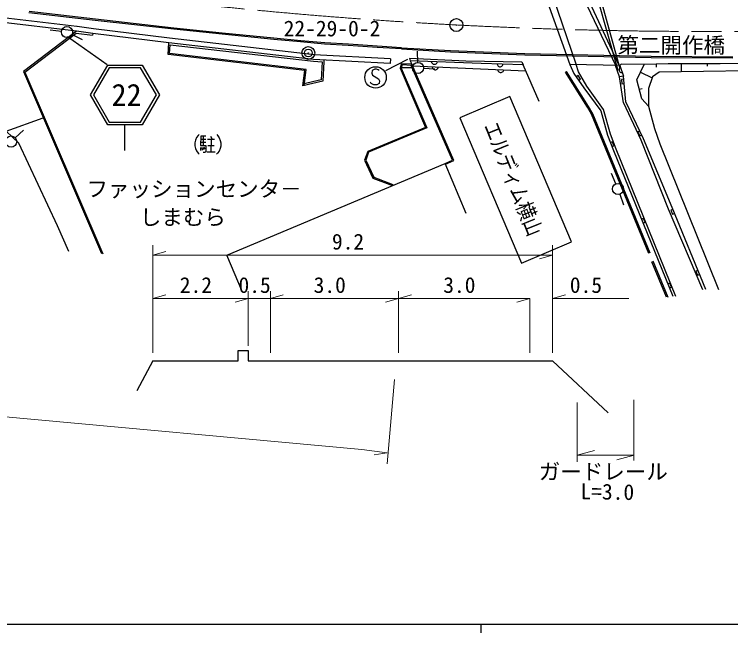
# Model space of a CAD drawing. Units: millimetres, scale not verified. Extents: x 40000 to 680000, y 20000 to 380000.
# Drawn here: x 213797 to 297013, y 204000 to 275892 of the extents above; entities that cross this region are included whole.
import ezdxf
from ezdxf.enums import TextEntityAlignment as Align

# ---------------------------------------------------------------- set-up
doc = ezdxf.new("R2010")
doc.units = ezdxf.units.MM
doc.header["$LTSCALE"] = 1000
doc.linetypes.add('CHAIN', pattern=[18.5, 12, -1.5, 3.5, -1.5])
for name, color, linetype, lineweight in [('M-BGD', 7, 'Continuous', 25), ('M-BGD-EXST', 7, 'Continuous', 25), ('M-BMK', 2, 'CHAIN', 13), ('M-BMK-SRVR', 3, 'Continuous', 25), ('M-STR-HTXT', 7, 'Continuous', 13), ('M-STR-STR1', 1, 'Continuous', 25), ('M-STR-STRC', 7, 'Continuous', 25), ('M-TTL-BAND', 7, 'Continuous', 25)]:
    doc.layers.add(name, color=color, linetype=linetype, lineweight=lineweight)
doc.styles.add('ＭＳ ゴシック', font='')
doc.styles.get('ＭＳ ゴシック').set_extended_font_data('MS Gothic')

msp = doc.modelspace()

# ---------------------------------------------------------------- linework, layer by layer
at = {"layer": 'M-BGD'}
for p, q in [((275613, 280144), (279023, 270120)), ((278803, 280078), (283663, 269897)), ((280809, 280323), (283886, 269413)), ((281198, 280309), (284138, 269606)), ((221074, 274462), (210421, 275721)), ((223198, 275177), (215487, 276063)), ((223215, 275326), (215504, 276212)), ((221009, 273916), (210356, 275174)), ((232321, 274151), (223198, 275177)), ((232337, 274300), (223215, 275326)), ((221009, 273916), (214848, 269232)), ((219267, 273908), (217977, 274065)), ((222923, 273664), (221009, 273916)), ((222995, 274209), (221081, 274461)), ((231818, 273105), (222992, 274210)), ((237930, 273567), (232321, 274151)), ((237945, 273716), (232337, 274300)), ((215032, 269183), (220995, 273716)), ((220497, 273547), (221667, 272979)), ((220995, 273716), (222897, 273466)), ((222923, 273664), (222897, 273466)), ((231750, 272560), (222923, 273664)), ((248615, 271177), (231812, 273106)), ((243938, 272973), (237930, 273567)), ((243953, 273122), (237945, 273716)), ((247051, 272674), (243938, 272973)), ((247064, 272824), (243953, 273122)), ((231681, 271211), (231750, 272560)), ((248569, 270629), (231750, 272560)), ((231838, 271344), (231889, 272342)), ((231889, 272342), (248547, 270430)), ((249839, 272430), (247051, 272674)), ((249850, 272580), (247064, 272824)), ((252593, 272274), (249839, 272430)), ((252603, 272423), (249850, 272580)), ((255954, 272029), (252593, 272274)), ((255964, 272179), (252603, 272423)), ((258774, 272010), (255964, 272179)), ((247698, 269491), (231838, 271344)), ((258765, 271860), (255954, 272029)), ((258765, 271860), (264447, 271539)), ((258773, 272010), (264454, 271689)), ((260677, 270308), (260650, 271608)), ((264447, 271539), (273087, 271185)), ((264454, 271689), (273092, 271335)), ((273092, 271335), (287777, 271033)), ((247532, 269360), (231681, 271211)), ((257462, 270168), (248569, 270629)), ((257490, 270717), (248615, 271177)), ((249758, 270562), (249747, 270362)), ((257490, 270717), (257462, 270168)), ((259692, 270805), (259778, 270487)), ((259692, 270805), (266228, 270479)), ((259778, 270487), (259969, 270083)), ((268015, 270157), (259778, 270487)), ((266228, 270479), (272741, 270383)), ((273087, 271185), (287775, 270883)), ((287775, 270883), (297265, 270814)), ((287777, 271033), (297264, 270964)), ((248558, 270429), (249547, 270373)), ((249547, 270373), (249453, 268294)), ((249747, 270362), (249646, 268135)), ((258731, 270149), (258603, 269618)), ((259969, 270083), (258731, 270149)), ((258832, 270014), (258740, 269630)), ((258740, 269630), (261728, 262682)), ((260041, 269658), (258741, 269658)), ((259882, 269957), (258832, 270014)), ((264702, 258948), (259882, 269957)), ((264866, 258898), (259969, 270083)), ((273220, 269295), (260069, 269855)), ((261340, 269630), (262639, 269573)), ((262238, 270388), (262263, 270303)), ((262263, 270303), (262302, 270232)), ((262302, 270232), (262369, 270159)), ((262353, 269758), (262377, 269672)), ((262369, 270159), (262437, 270114)), ((262377, 269672), (262416, 269601)), ((262437, 270114), (262520, 270083)), ((262520, 270083), (262632, 270078)), ((262632, 270078), (262717, 270103)), ((262717, 270103), (262789, 270142)), ((262789, 270142), (262861, 270209)), ((262861, 270209), (262906, 270278)), ((262906, 270278), (262938, 270360)), ((262975, 269577), (263020, 269645)), ((263020, 269645), (263052, 269728)), ((272901, 270025), (268015, 270157)), ((269882, 270107), (269908, 270022)), ((269908, 270022), (269948, 269951)), ((269948, 269951), (270016, 269879)), ((270016, 269879), (270085, 269835)), ((270085, 269835), (270168, 269805)), ((270168, 269805), (270280, 269802)), ((270280, 269802), (270365, 269827)), ((270365, 269827), (270436, 269868)), ((270436, 269868), (270508, 269936)), ((270508, 269936), (270552, 270004)), ((270552, 270004), (270582, 270088)), ((272741, 270383), (272901, 270025)), ((274771, 265741), (272901, 270025)), ((278341, 270057), (278799, 269026)), ((279346, 269191), (279050, 270042)), ((284084, 268620), (283645, 269950)), ((284150, 269642), (284105, 269588)), ((284288, 270104), (284122, 269940)), ((284122, 269940), (284553, 268710)), ((284210, 269688), (284150, 269642)), ((286963, 270056), (284288, 270104)), ((286113, 268281), (286963, 270056)), ((289741, 270138), (286963, 270056)), ((288352, 270097), (288362, 269751)), ((295793, 270134), (289741, 270138)), ((291254, 270137), (291253, 269210)), ((294280, 270135), (294280, 269870)), ((303174, 270225), (295793, 270134)), ((214848, 269232), (223910, 248070)), ((215032, 269183), (224082, 248051)), ((247328, 267579), (247532, 269360)), ((247477, 267562), (247698, 269491)), ((258603, 269618), (261556, 262751)), ((262416, 269601), (262483, 269528)), ((262483, 269528), (262551, 269483)), ((262551, 269483), (262634, 269451)), ((262634, 269451), (262746, 269447)), ((262746, 269447), (262831, 269471)), ((262831, 269471), (262903, 269510)), ((262903, 269510), (262975, 269577)), ((269955, 269434), (269979, 269349)), ((269979, 269349), (270018, 269277)), ((270018, 269277), (270085, 269204)), ((270085, 269204), (270153, 269159)), ((270153, 269159), (270236, 269128)), ((270236, 269128), (270348, 269123)), ((270348, 269123), (270433, 269147)), ((270433, 269147), (270505, 269186)), ((270505, 269186), (270578, 269253)), ((270578, 269253), (270623, 269321)), ((270623, 269321), (270654, 269404)), ((277828, 269182), (277955, 269261)), ((280363, 265100), (277828, 269182)), ((280491, 265178), (277955, 269261)), ((278799, 269026), (279962, 267342)), ((280301, 267524), (279346, 269191)), ((284069, 269512), (284054, 269443)), ((284054, 269443), (284056, 269367)), ((284056, 269367), (284087, 269277)), ((284105, 269588), (284069, 269512)), ((284087, 269277), (284134, 269217)), ((284134, 269217), (284187, 269172)), ((284187, 269172), (284264, 269135)), ((284264, 269135), (284332, 269121)), ((284332, 269121), (284408, 269122)), ((286538, 269168), (287902, 268515)), ((288707, 269176), (287939, 268623)), ((299936, 269326), (288707, 269176)), ((249453, 268294), (247282, 267773)), ((249646, 268135), (247328, 267579)), ((279278, 268772), (279072, 268630)), ((279562, 268361), (279278, 268772)), ((279356, 268219), (279562, 268361)), ((284553, 268710), (284084, 268620)), ((284556, 265602), (284084, 268620)), ((284585, 268350), (284336, 268327)), ((284336, 268327), (284382, 267829)), ((284826, 265703), (284553, 268710)), ((286684, 266070), (286113, 268281)), ((287939, 268623), (287471, 267279)), ((279962, 267342), (281926, 264653)), ((282247, 264812), (280301, 267524)), ((284382, 267829), (284630, 267852)), ((286399, 267175), (286740, 267263)), ((287471, 267279), (287459, 265202)), ((271376, 266329), (265540, 263856)), ((278537, 249426), (271376, 266329)), ((284556, 265602), (286571, 261291)), ((286898, 261430), (284826, 265703)), ((287459, 265202), (286684, 266070)), ((280856, 264269), (280363, 265100)), ((280991, 264336), (280491, 265178)), ((281926, 264653), (282697, 261842)), ((283052, 261965), (282247, 264812)), ((287459, 265202), (288165, 262608)), ((212866, 262321), (217144, 263862)), ((265540, 263856), (272701, 246953)), ((287504, 248080), (280856, 264269)), ((287643, 248137), (280991, 264336)), ((214322, 260909), (212866, 262321)), ((213909, 261537), (214874, 262408)), ((261556, 262751), (254846, 259958)), ((261728, 262682), (254949, 259860)), ((286463, 262326), (286238, 262217)), ((286238, 262217), (286457, 261767)), ((288165, 262608), (288798, 260823)), ((234970, 261563), (234847, 261264)), ((235152, 261801), (234970, 261563)), ((235273, 261920), (235152, 261801)), ((235451, 261739), (235442, 260659)), ((235448, 261379), (236048, 261373)), ((236051, 261733), (235451, 261739)), ((235751, 261736), (235742, 260656)), ((236228, 261372), (237068, 261364)), ((236591, 261729), (236768, 261367)), ((236648, 261368), (236635, 259868)), ((237313, 261902), (237432, 261781)), ((237432, 261781), (237610, 261540)), ((237610, 261540), (237727, 261239)), ((282697, 261842), (283401, 260064)), ((283720, 260215), (283052, 261965)), ((286457, 261767), (286681, 261876)), ((290208, 253438), (286898, 261430)), ((218826, 251317), (214322, 260909)), ((234785, 260964), (234782, 260604)), ((234782, 260604), (234839, 260304)), ((234847, 261264), (234785, 260964)), ((235442, 260659), (236042, 260653)), ((235445, 261019), (236045, 261013)), ((235800, 260475), (235918, 260234)), ((236042, 260653), (236036, 259933)), ((236282, 260651), (237002, 260645)), ((237781, 260578), (237719, 260279)), ((237727, 261239), (237785, 260938)), ((237785, 260938), (237781, 260578)), ((283273, 261067), (283040, 260975)), ((283224, 260510), (283457, 260602)), ((283457, 260602), (283273, 261067)), ((286571, 261291), (289770, 253291)), ((288798, 260823), (293129, 250061)), ((234839, 260304), (234956, 260003)), ((234956, 260003), (235134, 259761)), ((235134, 259761), (235253, 259640)), ((235440, 260419), (235437, 260059)), ((235560, 260418), (235617, 260117)), ((235680, 260417), (235798, 260175)), ((235915, 259814), (235735, 259816)), ((236036, 259933), (235915, 259814)), ((237115, 259864), (236155, 259872)), ((237414, 259741), (237293, 259622)), ((237596, 259980), (237414, 259741)), ((237719, 260279), (237596, 259980)), ((254846, 259958), (254478, 258929)), ((254949, 259860), (254619, 258935)), ((283401, 260064), (290302, 243124)), ((290634, 243102), (283720, 260215)), ((254478, 258929), (255446, 256839)), ((254619, 258935), (255541, 256943)), ((263849, 258558), (264702, 258948)), ((263894, 258453), (264866, 258898)), ((238485, 247883), (263849, 258558)), ((266299, 252739), (263849, 258558)), ((283680, 256192), (283185, 257394)), ((255446, 256839), (257723, 256001)), ((255541, 256943), (257768, 256123)), ((284133, 254974), (284544, 253741)), ((289770, 253291), (293759, 243907)), ((290305, 253200), (290073, 253106)), ((290073, 253106), (290263, 252643)), ((294111, 243905), (290208, 253438)), ((286886, 252172), (286655, 252077)), ((287075, 251709), (286886, 252172)), ((290263, 252643), (290494, 252738)), ((220135, 248306), (218826, 251317)), ((286843, 251614), (287075, 251709)), ((293129, 250061), (295602, 243893)), ((272701, 246953), (278537, 249426)), ((240296, 243581), (238485, 247883)), ((289748, 242974), (288005, 247177)), ((289566, 243019), (287867, 247120)), ((293202, 246124), (292971, 246029)), ((292971, 246029), (293160, 245567)), ((293160, 245567), (293392, 245661)), ((289950, 244652), (289718, 244558)), ((289907, 244094), (290138, 244189)), ((290138, 244189), (289950, 244652)), ((239807, 235594), (239807, 236814)), ((239807, 236814), (240968, 236814)), ((240968, 236814), (240968, 235594)), ((229906, 235594), (228021, 232101)), ((229906, 235594), (239807, 235594)), ((240968, 235594), (276316, 235594)), ((276316, 235594), (282788, 229571))]:
    msp.add_line(p, q, dxfattribs=at)
for centre in [(219912, 273830), (260691, 269658), (213427, 261101), (283927, 255591)]:
    msp.add_circle(centre, 650, dxfattribs=at)
at = {"layer": 'M-BGD-EXST'}
for p, q in [((256945, 269360), (259522, 270673)), ((255361, 269355), (255311, 269055)), ((255311, 269055), (255411, 268805)), ((255661, 269505), (255361, 269355)), ((255411, 268805), (256111, 268405)), ((255861, 269505), (255661, 269505)), ((256061, 269455), (255861, 269505)), ((256161, 269355), (256061, 269455)), ((255261, 267855), (255161, 268005)), ((256111, 268405), (256211, 268155)), ((256211, 268155), (256161, 267855)), ((255561, 267705), (255261, 267855)), ((255911, 267705), (255561, 267705)), ((256161, 267855), (255911, 267705))]:
    msp.add_line(p, q, dxfattribs=at)
msp.add_circle((255761, 268555), 1250, dxfattribs=at)
at = {"layer": 'M-BMK'}
msp.add_arc((293992, 823186), 549287, 262.64317, 272.40987, dxfattribs=at)
at = {"layer": 'M-BMK-SRVR'}
for centre, radius in [((265152, 274639), 750), ((265152, 274639), 30), ((247949, 271397), 750), ((247949, 271397), 450), ((247949, 271397), 30)]:
    msp.add_circle(centre, radius, dxfattribs=at)
at = {"layer": 'M-STR-HTXT'}
for p, q in [((229906, 236549), (229906, 249062)), ((276316, 236549), (276316, 249062)), ((229906, 247895), (231406, 248315)), ((229906, 247895), (276316, 247895)), ((276316, 247895), (274816, 247475)), ((229906, 242851), (231406, 243271)), ((240968, 237355), (240968, 243719)), ((243544, 236549), (243544, 243719)), ((243544, 242851), (245044, 243271)), ((258421, 236549), (258421, 243719)), ((258421, 242851), (259921, 243271)), ((276316, 242851), (277816, 243271)), ((229906, 242851), (240968, 242851)), ((240968, 242851), (239468, 242431)), ((240968, 242851), (243544, 242851)), ((243544, 242851), (258421, 242851)), ((258421, 242851), (256921, 242431)), ((258421, 242851), (273664, 242851)), ((273664, 242851), (272164, 242431)), ((273664, 236549), (273664, 242851)), ((276316, 242851), (285170, 242851)), ((140886, 235648), (254184, 225291)), ((257950, 233451), (257094, 223635)), ((279165, 230769), (279165, 223848)), ((285778, 231077), (285778, 224002)), ((254184, 225291), (257125, 224901)), ((257125, 224901), (255583, 224682)), ((279179, 224640), (281179, 225200)), ((285803, 224640), (279179, 224640)), ((285803, 224640), (283803, 224080))]:
    msp.add_line(p, q, dxfattribs=at)
at = {"layer": 'M-STR-STR1'}
for p, q in [((274720, 280164), (278341, 270057)), ((284046, 269942), (279361, 280067)), ((284122, 269940), (278341, 270057))]:
    msp.add_line(p, q, dxfattribs=at)
at = {"layer": 'M-STR-STRC'}
for p, q in [((224573, 270001), (219959, 273270)), ((222644, 266519), (224644, 269983)), ((224818, 269683), (222991, 266519)), ((224644, 269983), (228644, 269983)), ((228471, 269683), (224818, 269683)), ((230298, 266519), (228471, 269683)), ((228644, 269983), (230644, 266519)), ((224644, 263055), (222644, 266519)), ((222991, 266519), (224818, 263355)), ((228471, 263355), (230298, 266519)), ((230644, 266519), (228644, 263055)), ((228644, 263055), (224644, 263055)), ((224818, 263355), (228471, 263355)), ((226644, 260055), (226644, 263055))]:
    msp.add_line(p, q, dxfattribs=at)
at = {"layer": 'M-TTL-BAND'}
for p, q in [((40000, 205000), (579000, 205000)), ((268000, 205000), (268000, 204000))]:
    msp.add_line(p, q, dxfattribs=at)

# ---------------------------------------------------------------- texts
at = {"layer": 'M-BGD', "style": 'ＭＳ ゴシック', "width": 0.8}
msp.add_text('エルディム横山', height=1833, rotation=292, dxfattribs=at).set_placement((267773, 262713), align=Align.BOTTOM_LEFT)
at = {"layer": 'M-BGD', "style": 'ＭＳ ゴシック'}
for s, p in [('ファッションセンタ－', (222177, 254127)), ('しまむら', (228376, 250846))]:
    msp.add_text(s, height=1833, dxfattribs=at).set_placement(p, align=Align.BOTTOM_LEFT)
at = {"layer": 'M-BMK-SRVR', "style": 'ＭＳ ゴシック'}
msp.add_text('22-29-0-2', height=1833, dxfattribs=at).set_placement((245087, 272782), align=Align.BOTTOM_LEFT)
at = {"layer": 'M-STR-HTXT', "style": 'ＭＳ ゴシック'}
for s, p in [('9.2', (250695, 247995)), ('2.2', (233020, 242952)), ('0.5', (239839, 242952)), ('3.0', (248566, 242952)), ('3.0', (263626, 242952)), ('0.5', (278327, 242952)), ('ガードレール', (274714, 221261))]:
    msp.add_text(s, height=1833, dxfattribs=at).set_placement(p, align=Align.BOTTOM_LEFT)
msp.add_text('L=3.0', height=1833, rotation=359, dxfattribs=at).set_placement((279544, 218979), align=Align.BOTTOM_LEFT)
at = {"layer": 'M-STR-STR1', "style": 'ＭＳ ゴシック'}
msp.add_text('第二開作橋', height=1833, dxfattribs=at).set_placement((283855, 270836), align=Align.BOTTOM_LEFT)
at = {"layer": 'M-STR-STRC', "style": 'ＭＳ ゴシック'}
msp.add_text('22', height=2566, dxfattribs=at).set_placement((225091, 264478), align=Align.BOTTOM_LEFT)

doc.saveas('drawing.dxf')
